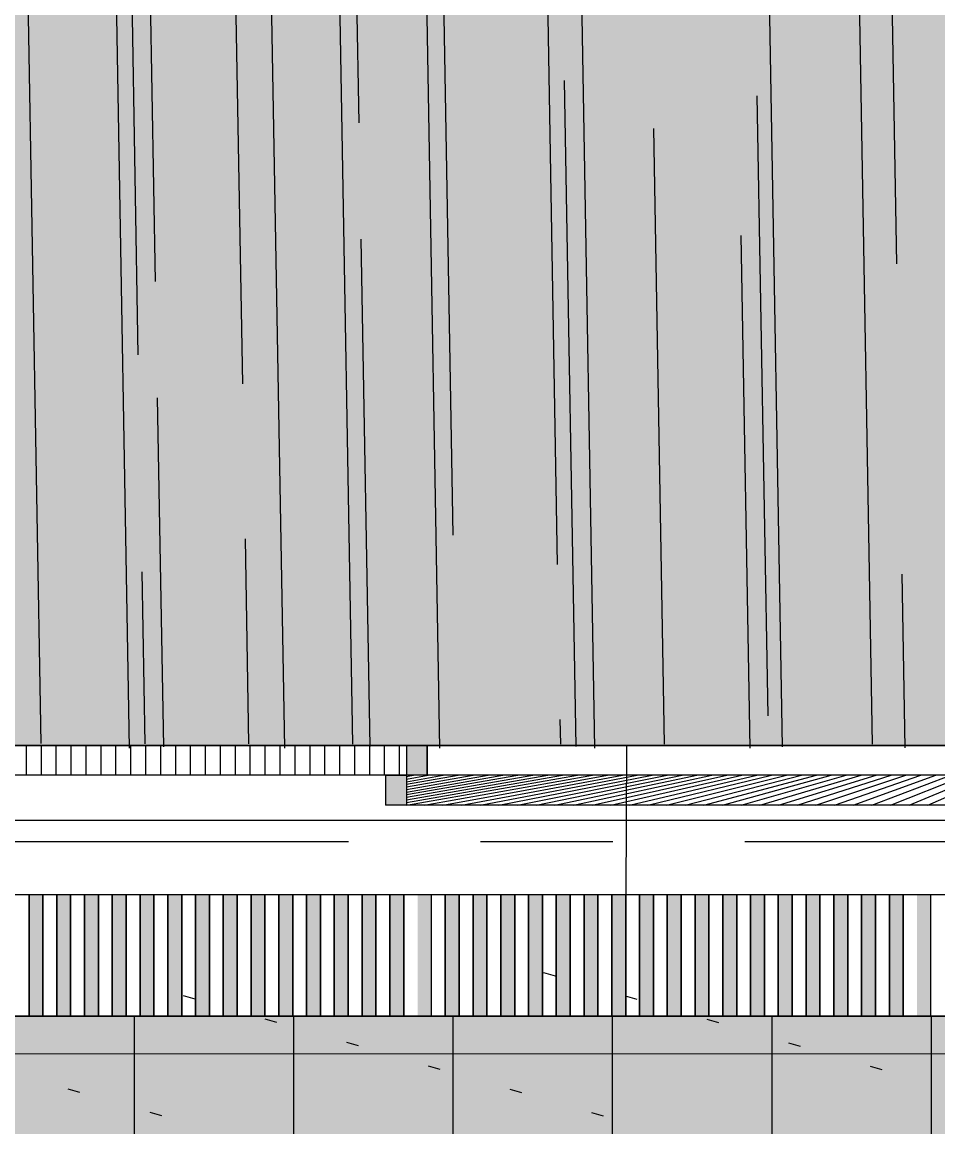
# Model space of a CAD drawing. Header units: millimetres. Extents: x 0 to 1313252738, y -131 to 560100888.
# Drawn here: x 1312640149 to 1312641469, y 560041001 to 560042593 of the extents above; entities that cross this region are included whole.
import ezdxf

# ---------------------------------------------------------------- set-up
doc = ezdxf.new("R2010")
doc.units = ezdxf.units.MM
doc.linetypes.add('CENTERX2', pattern=[101.60000000000001, 63.5, -12.7, 12.7, -12.7])
doc.layers.get('0').update_dxf_attribs({"lineweight": 0})
for name, color, linetype, lineweight in [('001通り芯', 6, 'CENTERX2', 0), ('003間仕切り', 7, 'Continuous', 13), ('004寸法', 7, 'Continuous', 0), ('005床材(石)', 7, 'Continuous', 0), ('006サウナヒータ-', 7, 'Continuous', 0), ('009床', 7, 'Continuous', 5), ('グレーチング', 7, 'Continuous', 0), ('建具', 7, 'Continuous', 0), ('棚(木)', 7, 'Continuous', 0), ('石ベンチ', 7, 'Continuous', 13), ('石風呂', 7, 'Continuous', 13)]:
    doc.layers.add(name, color=color, linetype=linetype, lineweight=lineweight)
doc.styles.add('onnjuku', font='arial.ttf')
doc.dimstyles.new('onnjuku', dxfattribs={"dimtxt": 100, "dimasz": 30, "dimexe": 1.25, "dimexo": 0.625, "dimtad": 1, "dimdec": 0, "dimtxsty": 'onnjuku', "dimblk": 'DOT', "dimcen": 2.5, "dimadec": 0, "dimazin": 0, "dimtfac": 1, "dimtdec": 0, "dimtmove": 0, "dimatfit": 3, "dimfxl": 500, "dimfxlon": 1, "dimarcsym": 0})

# ---------------------------------------------------------------- blocks, each defined once
blk = doc.blocks.new('_Dot')
at = {"color": 0, "linetype": 'ByBlock', "lineweight": -2}
blk.add_line((-0.5, 0), (-1, 0), dxfattribs=at)
at = {"color": 0, "linetype": 'ByBlock', "const_width": 0.5}
blk.add_lwpolyline([(-0.25, 0, 1), (0.25, 0, 1)], format="xyb", close=True, dxfattribs=at)
blk = doc.blocks.new('*D91')
at = {"layer": '004寸法', "color": 0, "lineweight": -2, "transparency": 16777216}
for p, q in [((1312639434.125972, 560041160.108134), (1312639434.125972, 560040776.1059114)), ((1312645799.125973, 560041160.1081392), (1312645799.125973, 560040776.1059114)), ((1312645769.125973, 560040777.3559115), (1312639464.125972, 560040777.3559115))]:
    blk.add_line(p, q, dxfattribs=at)
at = {"layer": 'Defpoints', "color": 0, "transparency": 16777216}
for p in [(1312639434.125972, 560041160.733134), (1312645799.125973, 560041160.7331392), (1312639434.125972, 560040777.3559115)]:
    blk.add_point(p, dxfattribs=at)
at = {"layer": '004寸法', "color": 0, "lineweight": -2, "transparency": 16777216, "xscale": 30, "yscale": 30, "zscale": 30, "rotation": 180}
blk.add_blockref('_Dot', (1312639434.125972, 560040777.3559115), dxfattribs=at)
at = {"layer": '004寸法', "color": 0, "lineweight": -2, "transparency": 16777216, "xscale": 30, "yscale": 30, "zscale": 30}
blk.add_blockref('_Dot', (1312645799.125973, 560040777.3559115), dxfattribs=at)
at = {"layer": '004寸法', "color": 0, "transparency": 16777216, "insert": (1312642616.625973, 560040829.0723166), "char_height": 100, "attachment_point": 5, "style": 'onnjuku'}
blk.add_mtext('6365', dxfattribs=at)

msp = doc.modelspace()

# ---------------------------------------------------------------- hatches: boundary and pattern name
at = {"layer": '005床材(石)', "true_color": 0x4a4a4a, "transparency": 33554597}
h = msp.add_hatch(color=251, dxfattribs=at)
h.dxf.hatch_style = 1
h.paths.add_polyline_path([(1312638904.125972, 560041160.733134), (1312638904.125972, 560038330.733134), (1312644179.125972, 560038330.733134), (1312644179.125972, 560041160.7331392), (1312639434.125972, 560041160.7331392)])
h.paths.add_polyline_path([(1312639109.125972, 560040955.733134), (1312643974.125972, 560040955.733134), (1312643974.125972, 560038535.733134), (1312639109.125972, 560038535.733134), (1312639109.125972, 560039560.733134), (1312639209.125972, 560039560.733134), (1312639209.125972, 560039930.7331342), (1312639109.125972, 560039930.7331342)], flags=16)
at = {"layer": '005床材(石)', "true_color": 0x636466}
h = msp.add_hatch(dxfattribs=at)
h.set_pattern_fill('ACAD_ISO07W100', color=251, scale=35, angle=163.9999999999999)
h.set_pattern_definition([(163.9999999999999, (68091.55091500282, -10975.83522522449), (-48.23653726797494, -168.2207967892057), [17.49999999999998, -104.9999999999999])])
h.paths.add_polyline_path([(1312638904.125972, 560041160.733134), (1312638904.125972, 560038330.733134), (1312644179.125972, 560038330.733134), (1312644179.125972, 560041160.7331392), (1312639434.125972, 560041160.7331392)])
at = {"layer": '005床材(石)'}
h = msp.add_hatch(color=8, dxfattribs=at)
h.dxf.hatch_style = 1
h.paths.add_polyline_path([(1312638904.125972, 560041160.733134), (1312639619.125899, 560041160.733134), (1312639619.125899, 560041160.7331086), (1312639619.125899, 560041160.7331086), (1312639979.125903, 560041160.7331108), (1312639979.125903, 560041160.7331095), (1312639979.125904, 560041160.7331095), (1312640279.125907, 560041160.7331114), (1312640279.125907, 560041160.7331111), (1312640279.125907, 560041160.7331111), (1312640559.12591, 560041160.7331127), (1312640559.12591, 560041160.7331126), (1312640559.12591, 560041160.7331126), (1312640859.125914, 560041160.7331144), (1312640859.125914, 560041160.7331141), (1312640859.125914, 560041160.7331141), (1312641139.125917, 560041160.7331158), (1312641139.125917, 560041160.7331156), (1312641139.125917, 560041160.7331156), (1312641419.125921, 560041160.7331172), (1312641419.125921, 560041160.7331169), (1312641419.125921, 560041160.7331169), (1312641719.125924, 560041160.7331189), (1312641719.125924, 560041160.7331184), (1312641719.125924, 560041160.7331184), (1312641999.125927, 560041160.7331203), (1312641999.125927, 560041160.73312), (1312641999.125928, 560041160.73312), (1312642139.125929, 560041160.7331209), (1312642139.125929, 560041160.7331206), (1312642139.125929, 560041160.7331206), (1312642299.125931, 560041160.7331216), (1312642299.125931, 560041160.7331214), (1312642299.125931, 560041160.7331214), (1312642439.125933, 560041160.7331223), (1312642439.125933, 560041160.7331221), (1312642439.125933, 560041160.7331221), (1312642579.125934, 560041160.7331232), (1312642579.125934, 560041160.7331231), (1312642579.125935, 560041160.7331231), (1312642719.125936, 560041160.7331238), (1312642719.125936, 560041160.7331238), (1312642719.125936, 560041160.7331238), (1312642859.125938, 560041160.7331245), (1312642859.125938, 560041160.7331244), (1312642859.125938, 560041160.7331244), (1312643019.125939, 560041160.7331254), (1312643019.125939, 560041160.7331252), (1312643019.12594, 560041160.7331252), (1312643159.125941, 560041160.7331262), (1312643159.125941, 560041160.7331259), (1312643159.125941, 560041160.7331259), (1312643299.125943, 560041160.7331269), (1312643299.125943, 560041160.7331266), (1312643299.125943, 560041160.7331266), (1312643439.125944, 560041160.7331278), (1312643439.125944, 560041160.7331274), (1312643439.125945, 560041160.7331274), (1312643579.125946, 560041160.7331287), (1312643579.125946, 560041160.7331281), (1312643579.125946, 560041160.7331281), (1312643739.125948, 560041160.7331297), (1312643739.125948, 560041160.7331289), (1312643739.125948, 560041160.7331289), (1312643879.12595, 560041160.7331305), (1312643879.12595, 560041160.7331296), (1312643879.12595, 560041160.7331296), (1312644019.125951, 560041160.7331316), (1312644019.125951, 560041160.7331302), (1312644019.125952, 560041160.7331302), (1312644039.125952, 560041160.7331308), (1312644039.125952, 560041160.7331303), (1312644039.125952, 560041160.7331303), (1312644159.125953, 560041160.7331336), (1312644159.125953, 560041160.7331309), (1312644159.125953, 560041160.7331309), (1312644179.125953, 560041160.733134), (1312644179.125953, 560041160.7331309), (1312644179.125972, 560038330.733134), (1312638904.125972, 560038330.733134)], flags=17)
h.paths.add_polyline_path([(1312638904.125972, 560041160.733134), (1312639434.125972, 560041160.733134), (1312639619.125899, 560041160.733134), (1312639619.125899, 560041160.7331086), (1312639619.125899, 560041160.7331086), (1312639979.125903, 560041160.7331108), (1312639979.125903, 560041160.7331095), (1312639979.125904, 560041160.7331095), (1312640279.125907, 560041160.7331114), (1312640279.125907, 560041160.7331111), (1312640279.125907, 560041160.7331111), (1312640559.12591, 560041160.7331127), (1312640559.12591, 560041160.7331126), (1312640559.12591, 560041160.7331126), (1312640859.125914, 560041160.7331144), (1312640859.125914, 560041160.7331141), (1312640859.125914, 560041160.7331141), (1312641139.125917, 560041160.7331158), (1312641139.125917, 560041160.7331156), (1312641139.125917, 560041160.7331156), (1312641419.125921, 560041160.7331172), (1312641419.125921, 560041160.7331169), (1312641419.125921, 560041160.7331169), (1312641719.125924, 560041160.7331189), (1312641719.125924, 560041160.7331184), (1312641719.125924, 560041160.7331184), (1312641999.125927, 560041160.7331203), (1312641999.125927, 560041160.73312), (1312641999.125928, 560041160.73312), (1312642139.125929, 560041160.7331209), (1312642139.125929, 560041160.7331206), (1312642139.125929, 560041160.7331206), (1312642299.125931, 560041160.7331216), (1312642299.125931, 560041160.7331214), (1312642299.125931, 560041160.7331214), (1312642439.125933, 560041160.7331223), (1312642439.125933, 560041160.7331221), (1312642439.125933, 560041160.7331221), (1312642579.125934, 560041160.7331232), (1312642579.125934, 560041160.7331231), (1312642579.125935, 560041160.7331231), (1312642719.125936, 560041160.7331238), (1312642719.125936, 560041160.7331238), (1312642719.125936, 560041160.7331238), (1312642859.125938, 560041160.7331245), (1312642859.125938, 560041160.7331244), (1312642859.125938, 560041160.7331244), (1312643019.125939, 560041160.7331254), (1312643019.125939, 560041160.7331252), (1312643019.12594, 560041160.7331252), (1312643159.125941, 560041160.7331262), (1312643159.125941, 560041160.7331259), (1312643159.125941, 560041160.7331259), (1312643299.125943, 560041160.7331269), (1312643299.125943, 560041160.7331266), (1312643299.125943, 560041160.7331266), (1312643439.125944, 560041160.7331278), (1312643439.125944, 560041160.7331274), (1312643439.125945, 560041160.7331274), (1312643579.125946, 560041160.7331287), (1312643579.125946, 560041160.7331281), (1312643579.125946, 560041160.7331281), (1312643739.125948, 560041160.7331297), (1312643739.125948, 560041160.7331289), (1312643739.125948, 560041160.7331289), (1312643879.12595, 560041160.7331305), (1312643879.12595, 560041160.7331296), (1312643879.12595, 560041160.7331296), (1312644019.125951, 560041160.7331316), (1312644019.125951, 560041160.7331302), (1312644019.125952, 560041160.7331302), (1312644039.125952, 560041160.7331308), (1312644039.125952, 560041160.7331303), (1312644039.125952, 560041160.7331303), (1312644159.125953, 560041160.7331336), (1312644159.125953, 560041160.7331309), (1312644159.125953, 560041160.7331309), (1312644179.125953, 560041160.733134), (1312644179.125953, 560041160.7331312), (1312644179.125972, 560038330.733134), (1312638904.125972, 560038330.733134)], flags=17)
h.paths.add_polyline_path([(1312639109.125972, 560040955.733134), (1312643974.125972, 560040955.733134), (1312643974.125972, 560038535.733134), (1312639109.125972, 560038535.733134), (1312639109.125972, 560039560.733134), (1312639209.125972, 560039560.733134), (1312639209.125972, 560039930.7331342), (1312639109.125972, 560039930.7331342)], flags=0)
at = {"layer": '006サウナヒータ-', "transparency": 33554556}
h = msp.add_hatch(dxfattribs=at)
h.set_pattern_fill('ANSI37', color=0, scale=72, angle=135)
h.set_pattern_definition([(180, (0, 0), (-1.42e-14, -228.6), []), (270, (0, 0), (228.6, -4.26e-14), [])])
h.paths.add_polyline_path([(1312645799.125973, 560041160.7331392), (1312645779.125972, 560041160.7331392), (1312645779.125972, 560041335.7331392), (1312645759.125972, 560041335.7331392), (1312645759.125972, 560041160.7331392), (1312645739.125972, 560041160.7331392), (1312645739.125972, 560041335.7331392), (1312645719.125972, 560041335.7331392), (1312645719.125972, 560041160.7331392), (1312645719.125972, 560041160.7331389), (1312645719.125972, 560041335.7331392), (1312645699.125971, 560041335.7331392), (1312645699.125972, 560041160.7331389), (1312645699.125971, 560041160.7331388), (1312645699.125971, 560041335.7331392), (1312645639.125971, 560041335.7331392), (1312645639.125971, 560041160.7331387), (1312645639.125971, 560041160.7331384), (1312645639.125971, 560041335.7331392), (1312645619.12597, 560041335.7331392), (1312645619.12597, 560041160.7331384), (1312645619.125971, 560041160.7331384), (1312645619.12597, 560041335.7331392), (1312645599.12597, 560041335.7331392), (1312645599.12597, 560041160.7331383), (1312645599.12597, 560041160.7331383), (1312645599.12597, 560041335.7331392), (1312645579.12597, 560041335.7331392), (1312645579.12597, 560041160.7331383), (1312645579.12597, 560041160.7331383), (1312645579.12597, 560041335.7331392), (1312645559.12597, 560041335.7331392), (1312645559.12597, 560041160.7331383), (1312645559.12597, 560041160.7331381), (1312645559.12597, 560041335.7331392), (1312645539.125969, 560041335.7331389), (1312645539.12597, 560041160.7331381), (1312645539.125969, 560041160.733138), (1312645539.125969, 560041335.7331389), (1312645519.125969, 560041335.7331389), (1312645519.125969, 560041160.733138), (1312645519.125969, 560041160.733138), (1312645519.125969, 560041335.7331389), (1312645499.125969, 560041335.7331389), (1312645499.125969, 560041160.733138), (1312645499.125969, 560041160.7331378), (1312645499.125969, 560041335.7331389), (1312645479.125969, 560041335.7331389), (1312645479.125969, 560041160.7331378), (1312645479.125969, 560041160.7331378), (1312645479.125969, 560041335.7331389), (1312645459.125969, 560041335.7331389), (1312645459.125969, 560041160.7331377), (1312645459.125969, 560041160.7331377), (1312645459.125969, 560041335.7331389), (1312645439.125968, 560041335.7331389), (1312645439.125968, 560041160.7331377), (1312645439.125968, 560041160.7331376), (1312645439.125968, 560041335.7331389), (1312645419.125968, 560041335.7331389), (1312645419.125968, 560041160.7331376), (1312645419.125968, 560041160.7331374), (1312645419.125968, 560041335.7331389), (1312645399.125968, 560041335.7331389), (1312645399.125968, 560041160.7331374), (1312645399.125968, 560041160.7331372), (1312645399.125968, 560041335.7331389), (1312645379.125968, 560041335.7331389), (1312645379.125968, 560041160.7331372), (1312645379.125968, 560041160.7331372), (1312645379.125968, 560041335.7331389), (1312645359.125967, 560041335.7331389), (1312645359.125968, 560041160.7331372), (1312645359.125967, 560041160.7331371), (1312645359.125967, 560041335.7331389), (1312645339.125967, 560041335.7331389), (1312645339.125967, 560041160.7331371), (1312645339.125967, 560041160.7331371), (1312645339.125967, 560041335.7331389), (1312645319.125967, 560041335.7331389), (1312645319.125967, 560041160.733137), (1312645319.125967, 560041160.733137), (1312645319.125967, 560041335.7331389), (1312645299.125967, 560041335.7331389), (1312645299.125967, 560041160.733137), (1312645299.125967, 560041160.7331369), (1312645299.125967, 560041335.7331389), (1312645279.125966, 560041335.7331389), (1312645279.125967, 560041160.7331369), (1312645279.125966, 560041160.7331368), (1312645279.125966, 560041335.7331389), (1312645259.125966, 560041335.7331388), (1312645259.125966, 560041160.7331368), (1312645259.125966, 560041160.7331367), (1312645259.125966, 560041335.7331388), (1312645239.125966, 560041335.7331388), (1312645239.125966, 560041160.7331367), (1312645239.125966, 560041160.7331365), (1312645239.125966, 560041335.7331388), (1312645219.125966, 560041335.7331388), (1312645219.125966, 560041160.7331365), (1312645219.125966, 560041160.7331363), (1312645219.125966, 560041335.7331388), (1312645199.125966, 560041335.7331388), (1312645199.125966, 560041160.7331363), (1312645199.125966, 560041160.7331363), (1312645199.125966, 560041335.7331388), (1312645179.125965, 560041335.7331388), (1312645179.125965, 560041160.7331363), (1312645179.125965, 560041160.7331363), (1312645179.125965, 560041335.7331388), (1312645159.125965, 560041335.7331388), (1312645159.125965, 560041160.7331363), (1312645159.125965, 560041160.7331362), (1312645159.125965, 560041335.7331388), (1312645139.125965, 560041335.7331388), (1312645139.125965, 560041160.7331362), (1312645139.125965, 560041160.733136), (1312645139.125965, 560041335.7331388), (1312645119.125965, 560041335.7331388), (1312645119.125965, 560041160.733136), (1312645119.125965, 560041160.7331358), (1312645119.125965, 560041335.7331388), (1312645099.125964, 560041335.7331387), (1312645099.125965, 560041160.7331358), (1312645099.125964, 560041160.7331357), (1312645099.125964, 560041335.7331387), (1312645079.125964, 560041335.7331387), (1312645079.125964, 560041160.7331357), (1312645079.125964, 560041160.7331357), (1312645079.125964, 560041335.7331387), (1312645019.125963, 560041335.7331387), (1312645019.125963, 560041160.7331353), (1312645019.125963, 560041160.7331353), (1312645019.125963, 560041335.7331387), (1312644999.125963, 560041335.7331387), (1312644999.125963, 560041160.7331353), (1312644999.125963, 560041160.7331353), (1312644999.125963, 560041335.7331387), (1312644979.125963, 560041335.7331387), (1312644979.125963, 560041160.7331353), (1312644979.125963, 560041160.7331351), (1312644979.125963, 560041335.7331387), (1312644959.125963, 560041335.7331384), (1312644959.125963, 560041160.7331351), (1312644959.125963, 560041160.733135), (1312644959.125963, 560041335.7331384), (1312644939.125962, 560041335.7331384), (1312644939.125963, 560041160.733135), (1312644939.125962, 560041160.7331349), (1312644939.125962, 560041335.7331384), (1312644919.125962, 560041335.7331384), (1312644919.125962, 560041160.7331349), (1312644919.125962, 560041160.7331349), (1312644919.125962, 560041335.7331384), (1312644899.125962, 560041335.7331384), (1312644899.125962, 560041160.7331349), (1312644899.125962, 560041160.7331349), (1312644899.125962, 560041335.7331384), (1312644879.125962, 560041335.7331384), (1312644879.125962, 560041160.7331346), (1312644879.125962, 560041160.7331346), (1312644879.125962, 560041335.7331384), (1312644859.125961, 560041335.7331384), (1312644859.125962, 560041160.7331346), (1312644859.125961, 560041160.7331346), (1312644859.125961, 560041335.7331384), (1312644839.125961, 560041335.7331384), (1312644839.125961, 560041160.7331346), (1312644839.125961, 560041160.7331345), (1312644839.125961, 560041335.7331384), (1312644819.125961, 560041335.7331383), (1312644819.125961, 560041160.7331345), (1312644819.125961, 560041160.7331343), (1312644819.125961, 560041335.7331383), (1312644799.125961, 560041335.7331383), (1312644799.125961, 560041160.7331343), (1312644799.125961, 560041160.7331342), (1312644799.125961, 560041335.7331383), (1312644779.125961, 560041335.7331383), (1312644779.125961, 560041160.7331342), (1312644779.125961, 560041160.733134), (1312644779.125961, 560041335.7331383), (1312644759.12596, 560041335.7331383), (1312644759.12596, 560041160.733134), (1312644759.12596, 560041335.7331383), (1312644739.12596, 560041335.7331383), (1312644739.12596, 560041160.733134), (1312644739.12596, 560041160.733134), (1312644739.12596, 560041335.7331383), (1312644719.12596, 560041335.7331383), (1312644719.12596, 560041160.733134), (1312644719.12596, 560041160.7331339), (1312644719.12596, 560041335.7331383), (1312644699.125959, 560041335.7331383), (1312644699.12596, 560041160.7331339), (1312644699.125959, 560041160.7331338), (1312644699.125959, 560041335.7331383), (1312644679.125959, 560041335.7331383), (1312644679.125959, 560041160.7331338), (1312644679.125959, 560041160.7331336), (1312644679.125959, 560041335.7331383), (1312644659.125959, 560041335.7331383), (1312644659.125959, 560041160.7331336), (1312644659.125959, 560041160.7331336), (1312644659.125959, 560041335.7331383), (1312644639.125959, 560041335.7331383), (1312644639.125959, 560041160.7331336), (1312644639.125959, 560041160.7331334), (1312644639.125959, 560041335.7331383), (1312644619.125959, 560041335.7331383), (1312644619.125959, 560041160.7331334), (1312644619.125959, 560041160.7331334), (1312644619.125959, 560041335.7331383), (1312644599.125958, 560041335.7331383), (1312644599.125958, 560041160.7331333), (1312644599.125958, 560041160.7331333), (1312644599.125958, 560041335.7331383), (1312644579.125958, 560041335.7331383), (1312644579.125958, 560041160.7331333), (1312644579.125958, 560041160.7331332), (1312644579.125958, 560041335.7331383), (1312644559.125958, 560041335.7331383), (1312644559.125958, 560041160.7331332), (1312644559.125958, 560041160.7331331), (1312644559.125958, 560041335.7331383), (1312644539.125958, 560041335.7331383), (1312644539.125958, 560041160.7331331), (1312644539.125958, 560041160.733133), (1312644539.125958, 560041335.7331383), (1312644519.125957, 560041335.7331381), (1312644519.125958, 560041160.733133), (1312644519.125957, 560041160.7331328), (1312644519.125957, 560041335.7331381), (1312644499.125957, 560041335.7331381), (1312644499.125957, 560041160.7331328), (1312644499.125957, 560041160.7331327), (1312644499.125957, 560041335.7331381), (1312644479.125957, 560041335.7331381), (1312644479.125957, 560041160.7331327), (1312644479.125957, 560041160.7331327), (1312644479.125957, 560041335.7331381), (1312644459.125957, 560041335.7331381), (1312644459.125957, 560041160.7331325), (1312644459.125957, 560041160.7331325), (1312644459.125957, 560041335.7331381), (1312644439.125956, 560041335.7331381), (1312644439.125957, 560041160.7331325), (1312644439.125956, 560041160.7331325), (1312644439.125956, 560041335.7331381), (1312644419.125956, 560041335.7331381), (1312644419.125956, 560041160.7331325), (1312644419.125956, 560041160.7331324), (1312644419.125956, 560041335.7331381), (1312644399.125956, 560041335.7331381), (1312644399.125956, 560041160.7331324), (1312644399.125956, 560041160.7331322), (1312644399.125956, 560041335.7331381), (1312644379.125956, 560041335.7331381), (1312644379.125956, 560041160.7331322), (1312644379.125956, 560041160.7331321), (1312644379.125956, 560041335.7331381), (1312644359.125956, 560041335.7331381), (1312644359.125956, 560041160.7331321), (1312644359.125956, 560041160.733132), (1312644359.125956, 560041335.7331381), (1312644299.125955, 560041335.7331381), (1312644299.125955, 560041160.7331316), (1312644299.125955, 560041160.7331316), (1312644299.125955, 560041335.7331381), (1312644279.125954, 560041335.7331381), (1312644279.125955, 560041160.7331316), (1312644279.125954, 560041160.7331316), (1312644279.125954, 560041335.7331381), (1312644259.125954, 560041335.7331381), (1312644259.125955, 560041160.7331316), (1312644259.125954, 560041160.7331315), (1312644259.125954, 560041335.7331381), (1312644239.125954, 560041335.7331381), (1312644239.125954, 560041160.7331315), (1312644239.125954, 560041160.7331313), (1312644239.125954, 560041335.7331381), (1312644219.125954, 560041335.733138), (1312644219.125954, 560041160.7331313), (1312644219.125954, 560041160.7331312), (1312644219.125954, 560041335.733138), (1312644199.125953, 560041335.733138), (1312644199.125954, 560041160.7331312), (1312644199.125953, 560041160.7331312), (1312644199.125953, 560041335.733138), (1312644179.125953, 560041335.733138), (1312644179.125953, 560041160.733134), (1312644179.125972, 560041160.733134), (1312644179.125972, 560038330.733134), (1312638904.125972, 560038330.733134), (1312638904.125972, 560037612.233134), (1312639204.125972, 560037612.233134), (1312641104.125972, 560037612.233134), (1312641104.125972, 560036012.233134), (1312641104.125972, 560035962.233134), (1312643549.125972, 560035962.233134), (1312643549.125972, 560035992.2331342), (1312643814.125972, 560035992.2331342), (1312643814.125972, 560035967.233134), (1312643579.125972, 560035967.233134), (1312643579.125972, 560035962.233134), (1312644629.125972, 560035962.233134), (1312644629.125972, 560035967.233134), (1312644389.125972, 560035967.233134), (1312644389.125972, 560035992.2331342), (1312644899.125972, 560035992.2331342), (1312644899.125972, 560035967.233134), (1312644659.125972, 560035967.233134), (1312644659.125972, 560035962.233134), (1312645754.125972, 560035962.233134), (1312645754.125972, 560035967.233134), (1312645474.125972, 560035967.233134), (1312645474.125972, 560035992.2331342), (1312645799.125972, 560035992.2331342)])
h.paths.add_polyline_path([(1312645754.125972, 560035762.233134), (1312644659.125972, 560035762.233134), (1312644659.125972, 560034902.233134), (1312645754.125972, 560034902.233134)])
h.paths.add_polyline_path([(1312644629.125972, 560035762.233134), (1312643579.125972, 560035762.233134), (1312643579.125972, 560034902.233134), (1312644629.125972, 560034902.233134)])
h.paths.add_polyline_path([(1312644629.125972, 560035962.233134), (1312643579.125972, 560035962.233134), (1312643579.125972, 560035762.233134), (1312644629.125972, 560035762.233134)])
h.paths.add_polyline_path([(1312645754.125972, 560035962.233134), (1312644659.125972, 560035962.233134), (1312644659.125972, 560035762.233134), (1312645754.125972, 560035762.233134)])
h.paths.add_polyline_path([(1312643549.125972, 560035962.233134), (1312641104.125972, 560035962.233134), (1312641104.125972, 560035862.233134), (1312641104.125972, 560035762.233134), (1312643549.125972, 560035762.233134)])
h.paths.add_polyline_path([(1312643549.125972, 560035762.233134), (1312641104.125972, 560035762.233134), (1312641104.125972, 560035662.233134), (1312641124.125972, 560035662.233134), (1312641124.125972, 560035642.2331342), (1312641124.125604, 560035640.3756877, -0.0856297124197961), (1312641316.840457, 560035591.5585326), (1312641316.846518, 560035622.1280439, -0.4142488006516184), (1312641901.397479, 560035037.2748897), (1312642094.125972, 560035037.233134), (1312642094.125972, 560034902.233134), (1312643549.125972, 560034902.233134)])
h.paths.add_polyline_path([(1312642049.278913, 560035082.1353996, -1), (1312641989.463959, 560035082.1353996, -1)], flags=16)
h.paths.add_polyline_path([(1312643549.125972, 560034902.233134), (1312642094.125972, 560034902.233134), (1312642094.125972, 560033177.233134), (1312643548.500973, 560033177.233134), (1312643548.500973, 560033177.2331344)])
h.paths.add_polyline_path([(1312641316.846518, 560035622.1280439), (1312641316.840457, 560035591.5585326, -0.2962549271294075), (1312641663.670979, 560035057.3295786), (1312641609.064036, 560035057.3295786), (1312641609.064036, 560035037.3382252), (1312641901.397496, 560035037.3382252, 0.4142170717663816)], flags=17)
h.paths.add_polyline_path([(1312641316.840457, 560035591.5585326), (1312641316.73454, 560035057.3295785), (1312641663.670979, 560035057.3295786, 0.2962549271294075)], flags=17)
h.paths.add_polyline_path([(1312641316.840457, 560035591.5585326, 0.0856297123885909), (1312641124.125604, 560035640.3756876), (1312641124.010008, 560035057.3295785), (1312641316.73454, 560035057.3295785)], flags=17)
h.paths.add_polyline_path([(1312641761.81934, 560035099.4439424), (1312642469.825046, 560035099.4439424), (1312642469.825046, 560035305.5148838), (1312641761.81934, 560035305.5148838)], flags=25)
at = {"layer": '009床', "true_color": 0x8e5f01, "transparency": 33554687}
h = msp.add_hatch(dxfattribs=at)
h.set_pattern_fill('AR-RROOF', color=46, scale=8.799999999999997, angle=91)
h.set_pattern_definition([(91, (0, 0), (-232.0680729724521, 487.7681431201229), [3352.8, -447.0399999999998, 1117.6, -223.5199999999999]), (91, (-116.9312577202042, 295.2858416289733), (-293.3353606855426, -228.6742361308824), [670.5599999999998, -73.76159999999999, 1341.12, -167.64]), (91, (-191.9135442415838, 108.4271608068459), (-170.0205928819892, 1159.513331006857), [1788.159999999999, -312.928, 894.0799999999997, -223.5199999999999])])
h.paths.add_polyline_path([(1312643314.125972, 560044912.233134), (1312638879.125972, 560044912.233134), (1312638879.125972, 560042010.733134), (1312639434.125972, 560042010.733134), (1312639434.125972, 560041550.7331392), (1312639464.125972, 560041550.7331392), (1312640733.125972, 560041550.7331392), (1312642606.625972, 560041550.7331368), (1312643314.125972, 560041550.7331368)])
h.paths.add_polyline_path([(1312638811.147331, 560044123.0770237), (1312639094.230551, 560044123.0770237), (1312639094.230551, 560044329.1479651), (1312638811.147331, 560044329.1479651)], flags=9)
h.paths.add_polyline_path([(1312640918.147118, 560043967.7858403), (1312641278.924745, 560043967.7858403), (1312641278.924745, 560044173.8567814), (1312640918.147118, 560044173.8567814)], flags=24)
h.paths.add_polyline_path([(1312642308.632099, 560043060.9851818), (1312642308.632099, 560043421.762808), (1312642102.561158, 560043421.762808), (1312642102.561158, 560043060.9851818)], flags=24)
at = {"layer": 'グレーチング', "true_color": 0x939598}
h = msp.add_hatch(color=252, dxfattribs=at)
h.dxf.hatch_style = 1
h.paths.add_polyline_path([(1312640159.125905, 560041335.7331129), (1312640179.125906, 560041335.7331129), (1312640179.125906, 560041160.7331134), (1312640159.125906, 560041160.7331134)])
h = msp.add_hatch(color=252, dxfattribs=at)
h.dxf.hatch_style = 1
h.paths.add_polyline_path([(1312640199.125906, 560041335.7331129), (1312640219.125906, 560041335.7331129), (1312640219.125906, 560041160.7331134), (1312640199.125906, 560041160.7331134)])
h = msp.add_hatch(color=252, dxfattribs=at)
h.dxf.hatch_style = 1
h.paths.add_polyline_path([(1312640239.125906, 560041335.7331129), (1312640259.125906, 560041335.7331129), (1312640259.125906, 560041160.7331134), (1312640239.125906, 560041160.7331134)])
h = msp.add_hatch(color=252, dxfattribs=at)
h.dxf.hatch_style = 1
h.paths.add_polyline_path([(1312640279.125907, 560041335.7331129), (1312640299.125907, 560041335.7331129), (1312640299.125907, 560041160.7331134), (1312640279.125907, 560041160.7331134)])
h = msp.add_hatch(color=252, dxfattribs=at)
h.dxf.hatch_style = 1
h.paths.add_polyline_path([(1312640319.125907, 560041335.7331129), (1312640339.125908, 560041335.7331129), (1312640339.125908, 560041160.7331134), (1312640319.125908, 560041160.7331134)])
h = msp.add_hatch(color=252, dxfattribs=at)
h.dxf.hatch_style = 1
h.paths.add_polyline_path([(1312640359.125908, 560041335.7331129), (1312640379.125908, 560041335.733113), (1312640379.125908, 560041160.7331134), (1312640359.125908, 560041160.7331134)])
h = msp.add_hatch(color=252, dxfattribs=at)
h.dxf.hatch_style = 1
h.paths.add_polyline_path([(1312640399.125908, 560041335.733113), (1312640419.125908, 560041335.733113), (1312640419.125909, 560041160.7331134), (1312640399.125909, 560041160.7331134)])
h = msp.add_hatch(color=252, dxfattribs=at)
h.dxf.hatch_style = 1
h.paths.add_polyline_path([(1312640439.125909, 560041335.733113), (1312640459.125909, 560041335.733113), (1312640459.125909, 560041160.7331134), (1312640439.125909, 560041160.7331134)])
h = msp.add_hatch(color=252, dxfattribs=at)
h.dxf.hatch_style = 1
h.paths.add_polyline_path([(1312640479.125909, 560041335.733113), (1312640499.125909, 560041335.733113), (1312640499.125909, 560041160.7331134), (1312640479.125909, 560041160.7331134)])
h = msp.add_hatch(color=252, dxfattribs=at)
h.dxf.hatch_style = 1
h.paths.add_polyline_path([(1312640519.12591, 560041335.7331133), (1312640539.12591, 560041335.7331133), (1312640539.12591, 560041160.7331134), (1312640519.12591, 560041160.7331134)])
h = msp.add_hatch(color=252, dxfattribs=at)
h.dxf.hatch_style = 1
h.paths.add_polyline_path([(1312640559.12591, 560041335.7331133), (1312640579.125911, 560041335.7331133), (1312640579.125911, 560041160.7331134), (1312640559.12591, 560041160.7331134)])
h = msp.add_hatch(color=252, dxfattribs=at)
h.dxf.hatch_style = 1
h.paths.add_polyline_path([(1312640599.125911, 560041335.7331133), (1312640619.125911, 560041335.7331133), (1312640619.125911, 560041160.7331134), (1312640599.125911, 560041160.7331134)])
h = msp.add_hatch(color=252, dxfattribs=at)
h.dxf.hatch_style = 1
h.paths.add_polyline_path([(1312640639.125911, 560041335.7331133), (1312640659.125911, 560041335.7331133), (1312640659.125911, 560041160.7331134), (1312640639.125911, 560041160.7331134)])
h = msp.add_hatch(color=252, dxfattribs=at)
h.dxf.hatch_style = 1
h.paths.add_polyline_path([(1312640679.125912, 560041335.7331134), (1312640699.125912, 560041335.7331134), (1312640699.125912, 560041160.7331134), (1312640679.125912, 560041160.7331134)])
h = msp.add_hatch(color=252, dxfattribs=at)
h.dxf.hatch_style = 1
h.paths.add_polyline_path([(1312640719.125912, 560041335.7331134), (1312640739.125912, 560041335.7331134), (1312640739.125912, 560041160.7331134), (1312640719.125912, 560041160.7331134)])
h = msp.add_hatch(color=252, dxfattribs=at)
h.dxf.hatch_style = 1
h.paths.add_polyline_path([(1312641439.125921, 560041335.7331171), (1312641459.125921, 560041335.7331171), (1312641459.125921, 560041160.7331171), (1312641439.125921, 560041160.7331171)])
h.paths.add_polyline_path([(1312641399.12592, 560041335.7331171), (1312641419.125921, 560041335.7331171), (1312641419.125921, 560041160.7331171), (1312641399.12592, 560041160.7331171)])
h.paths.add_polyline_path([(1312641359.12592, 560041335.7331169), (1312641379.12592, 560041335.7331169), (1312641379.12592, 560041160.7331171), (1312641359.12592, 560041160.7331171)])
h.paths.add_polyline_path([(1312641319.125919, 560041335.7331169), (1312641339.125919, 560041335.7331169), (1312641339.125919, 560041160.7331171), (1312641319.125919, 560041160.7331171)])
h.paths.add_polyline_path([(1312641279.125919, 560041335.7331169), (1312641299.125919, 560041335.7331169), (1312641299.125919, 560041160.7331171), (1312641279.125919, 560041160.7331171)])
h.paths.add_polyline_path([(1312641239.125918, 560041335.7331169), (1312641259.125918, 560041335.7331169), (1312641259.125918, 560041160.7331171), (1312641239.125919, 560041160.7331171)])
h.paths.add_polyline_path([(1312641199.125918, 560041335.7331167), (1312641219.125918, 560041335.7331167), (1312641219.125918, 560041160.7331171), (1312641199.125918, 560041160.7331171)])
h.paths.add_polyline_path([(1312641159.125917, 560041335.7331167), (1312641179.125918, 560041335.7331167), (1312641179.125918, 560041160.7331171), (1312641159.125918, 560041160.7331171)])
h.paths.add_polyline_path([(1312641119.125917, 560041335.7331167), (1312641139.125917, 560041335.7331167), (1312641139.125917, 560041160.7331171), (1312641119.125917, 560041160.7331171)])
h.paths.add_polyline_path([(1312641079.125916, 560041335.7331167), (1312641099.125916, 560041335.7331167), (1312641099.125916, 560041160.7331171), (1312641079.125917, 560041160.7331171)])
h.paths.add_polyline_path([(1312641039.125916, 560041335.7331167), (1312641059.125916, 560041335.7331167), (1312641059.125916, 560041160.7331171), (1312641039.125916, 560041160.7331171)])
h.paths.add_polyline_path([(1312640999.125915, 560041335.7331167), (1312641019.125916, 560041335.7331167), (1312641019.125916, 560041160.7331171), (1312640999.125916, 560041160.7331171)])
h.paths.add_polyline_path([(1312640959.125915, 560041335.7331167), (1312640979.125915, 560041335.7331167), (1312640979.125915, 560041160.7331171), (1312640959.125915, 560041160.7331171)])
h.paths.add_polyline_path([(1312640919.125914, 560041335.7331166), (1312640939.125915, 560041335.7331166), (1312640939.125915, 560041160.7331171), (1312640919.125915, 560041160.7331171)])
h.paths.add_polyline_path([(1312640879.125914, 560041335.7331166), (1312640899.125914, 560041335.7331166), (1312640899.125914, 560041160.7331171), (1312640879.125914, 560041160.7331171)])
h.paths.add_polyline_path([(1312640839.125913, 560041335.7331166), (1312640859.125914, 560041335.7331166), (1312640859.125914, 560041160.7331171), (1312640839.125914, 560041160.7331171)])
h.paths.add_polyline_path([(1312640799.125913, 560041335.7331166), (1312640819.125913, 560041335.7331166), (1312640819.125913, 560041160.7331171), (1312640799.125913, 560041160.7331171)])
h.paths.add_polyline_path([(1312640759.125913, 560041335.7331165), (1312640779.125913, 560041335.7331165), (1312640779.125913, 560041160.7331171), (1312640759.125913, 560041160.7331171)])
at = {"layer": '建具', "true_color": 0x7aafdf}
h = msp.add_hatch(dxfattribs=at)
h.set_pattern_fill('ANSI31', color=143, scale=3.5, angle=163.9999999999999)
h.set_pattern_definition([(209, (103502.2989621162, -6416.955320239067), (5.387446904987415, -9.719211495586537), [])])
h.paths.add_polyline_path([(1312639464.125972, 560041550.7331392), (1312640703.125972, 560041550.7331392), (1312640703.125972, 560041507.7331392), (1312639464.125972, 560041507.7331392)])
at = {"layer": '建具', "true_color": 0x636466}
h = msp.add_hatch(color=251, dxfattribs=at)
h.dxf.hatch_style = 1
h.paths.add_polyline_path([(1312640703.125972, 560041550.7331392), (1312640733.125972, 560041550.7331392), (1312640733.125972, 560041507.7331392), (1312640703.125972, 560041507.7331392)])
h = msp.add_hatch(color=251, dxfattribs=at)
h.dxf.hatch_style = 1
h.paths.add_polyline_path([(1312640673.125972, 560041507.7331392), (1312640703.125972, 560041507.7331392), (1312640703.125972, 560041464.7331392), (1312640673.125972, 560041464.7331392)])
at = {"layer": '建具', "true_color": 0x7aafdf}
h = msp.add_hatch(dxfattribs=at)
h.set_pattern_fill('ANSI31', color=143, scale=3.5, angle=163.9999999999999)
h.set_pattern_definition([(209, (102263.2989621162, -6459.955320239067), (5.387446904987415, -9.719211495586537), [])])
h.paths.add_polyline_path([(1312640703.125972, 560041507.7331392), (1312641942.125972, 560041507.7331392), (1312641942.125972, 560041464.7331392), (1312640703.125972, 560041464.7331392)])
at = {"layer": '棚(木)', "true_color": 0xe6c6a8, "transparency": 33554556}
h = msp.add_hatch(color=9, dxfattribs=at)
h.dxf.hatch_style = 1
h.paths.add_polyline_path([(1312643314.125972, 560044912.233134), (1312638879.125972, 560044912.233134), (1312638879.125972, 560042010.733134), (1312639434.125972, 560042010.733134), (1312639434.125972, 560041550.7331392), (1312639464.125972, 560041550.7331392), (1312640733.125972, 560041550.7331392), (1312642606.625972, 560041550.7331368), (1312643314.125972, 560041550.7331368)])
at = {"layer": '石ベンチ', "true_color": 0x636466}
h = msp.add_hatch(dxfattribs=at)
h.set_pattern_fill('ANSI37', color=251, scale=72, angle=135)
h.set_pattern_definition([(180, (68091.55091500282, -10975.83522522449), (-1.42e-14, -228.6), []), (270, (68091.55091500282, -10975.83522522449), (228.6, -4.26e-14), [])])
h.paths.add_polyline_path([(1312638904.125972, 560041160.733134), (1312638904.125972, 560038330.733134), (1312644179.125972, 560038330.733134), (1312644179.125972, 560041160.733134)])

# ---------------------------------------------------------------- linework, layer by layer
msp.add_line((1312640733.125972, 560041507.7331392), (1312640733.125972, 560041550.7331351))
at = {"layer": '001通り芯', "ltscale": 15}
msp.add_line((1312622903.022148, 560041412.233134), (1312652103.029505, 560041412.233134), dxfattribs=at)
at = {"layer": '003間仕切り'}
for p, q in [((1312639434.125972, 560041550.733134), (1312645779.125972, 560041550.7331392)), ((1312639434.125972, 560041443.2331342), (1312645779.125972, 560041443.2331392))]:
    msp.add_line(p, q, dxfattribs=at)
at = {"layer": '005床材(石)'}
msp.add_lwpolyline([(1312644179.125972, 560041160.733134), (1312638904.125972, 560041160.733134), (1312638904.125972, 560038330.733134), (1312644179.125972, 560038330.733134)], close=True, dxfattribs=at)
msp.add_lwpolyline([(1312644179.125972, 560041160.733134), (1312638904.125972, 560041160.733134), (1312638904.125972, 560038330.733134), (1312644179.125972, 560038330.733134)], close=True, dxfattribs=at)
at = {"layer": 'グレーチング'}
for p, q in [((1312639434.125972, 560041335.733134), (1312645779.125972, 560041335.7331392)), ((1312640159.125906, 560041160.7331105), (1312640159.125905, 560041335.7331103)), ((1312640159.125905, 560041335.7331105), (1312640159.125905, 560041160.7331105)), ((1312640159.125905, 560041335.7331103), (1312640159.125905, 560041160.7331103)), ((1312640179.125906, 560041160.7331107), (1312640179.125906, 560041335.7331105)), ((1312640179.125906, 560041335.7331105), (1312640179.125906, 560041160.7331105)), ((1312640199.125906, 560041160.7331108), (1312640199.125906, 560041335.7331107)), ((1312640199.125906, 560041335.7331107), (1312640199.125906, 560041160.7331107)), ((1312640219.125906, 560041160.7331108), (1312640219.125906, 560041335.7331108)), ((1312640219.125906, 560041335.7331108), (1312640219.125906, 560041160.7331108)), ((1312640239.125906, 560041160.733111), (1312640239.125906, 560041335.7331108)), ((1312640239.125906, 560041335.7331108), (1312640239.125906, 560041160.7331108)), ((1312640259.125907, 560041160.7331111), (1312640259.125906, 560041335.733111)), ((1312640259.125906, 560041335.733111), (1312640259.125906, 560041160.733111)), ((1312640279.125907, 560041160.7331113), (1312640279.125907, 560041335.7331111)), ((1312640279.125907, 560041335.7331111), (1312640279.125907, 560041160.7331111)), ((1312640279.125907, 560041160.7331111), (1312640279.125907, 560041335.733111)), ((1312640299.125907, 560041160.7331113), (1312640299.125907, 560041335.7331111)), ((1312640299.125907, 560041335.7331113), (1312640299.125907, 560041160.7331113)), ((1312640299.125907, 560041335.7331111), (1312640299.125907, 560041160.7331111)), ((1312640319.125908, 560041160.7331114), (1312640319.125907, 560041335.7331113)), ((1312640319.125907, 560041335.7331113), (1312640319.125907, 560041160.7331113)), ((1312640339.125908, 560041160.7331115), (1312640339.125908, 560041335.7331114)), ((1312640339.125908, 560041335.7331114), (1312640339.125908, 560041160.7331114)), ((1312640359.125908, 560041160.7331116), (1312640359.125908, 560041335.7331115)), ((1312640359.125908, 560041335.7331115), (1312640359.125908, 560041160.7331115)), ((1312640379.125908, 560041160.7331117), (1312640379.125908, 560041335.7331116)), ((1312640379.125908, 560041335.7331116), (1312640379.125908, 560041160.7331116)), ((1312640399.125909, 560041160.7331119), (1312640399.125908, 560041335.7331117)), ((1312640399.125908, 560041335.7331117), (1312640399.125908, 560041160.7331117)), ((1312640419.125909, 560041160.7331119), (1312640419.125908, 560041335.7331119)), ((1312640419.125908, 560041335.7331119), (1312640419.125908, 560041160.7331119)), ((1312640419.125909, 560041160.7331119), (1312640419.125908, 560041335.7331117)), ((1312640439.125909, 560041160.7331119), (1312640439.125909, 560041335.7331119)), ((1312640439.125909, 560041335.7331119), (1312640439.125909, 560041160.7331119)), ((1312640439.125909, 560041335.7331119), (1312640439.125909, 560041160.7331119)), ((1312640459.125909, 560041160.733112), (1312640459.125909, 560041335.7331119)), ((1312640459.125909, 560041335.7331119), (1312640459.125909, 560041160.7331119)), ((1312640479.125909, 560041160.7331122), (1312640479.125909, 560041335.733112)), ((1312640479.125909, 560041335.733112), (1312640479.125909, 560041160.733112)), ((1312640499.12591, 560041160.7331123), (1312640499.125909, 560041335.7331122)), ((1312640499.125909, 560041335.7331122), (1312640499.125909, 560041160.7331122)), ((1312640519.12591, 560041160.7331125), (1312640519.12591, 560041335.7331123)), ((1312640519.12591, 560041335.7331123), (1312640519.12591, 560041160.7331123)), ((1312640539.12591, 560041160.7331126), (1312640539.12591, 560041335.7331125)), ((1312640539.12591, 560041335.7331125), (1312640539.12591, 560041160.7331125)), ((1312640559.12591, 560041160.7331126), (1312640559.12591, 560041335.7331126)), ((1312640559.12591, 560041335.7331126), (1312640559.12591, 560041160.7331126)), ((1312640559.12591, 560041160.7331126), (1312640559.12591, 560041335.7331125)), ((1312640579.125911, 560041160.7331126), (1312640579.125911, 560041335.7331126)), ((1312640579.125911, 560041335.7331126), (1312640579.125911, 560041160.7331126)), ((1312640579.125911, 560041335.7331126), (1312640579.125911, 560041160.7331126)), ((1312640599.125911, 560041160.7331127), (1312640599.125911, 560041335.7331126)), ((1312640599.125911, 560041335.7331126), (1312640599.125911, 560041160.7331126)), ((1312640619.125911, 560041160.7331129), (1312640619.125911, 560041335.7331127)), ((1312640619.125911, 560041335.7331127), (1312640619.125911, 560041160.7331127)), ((1312640639.125911, 560041160.7331129), (1312640639.125911, 560041335.7331129)), ((1312640639.125911, 560041335.7331129), (1312640639.125911, 560041160.7331129)), ((1312640659.125912, 560041160.733113), (1312640659.125911, 560041335.7331129)), ((1312640659.125911, 560041335.7331129), (1312640659.125911, 560041160.7331129)), ((1312640679.125912, 560041160.7331133), (1312640679.125912, 560041335.733113)), ((1312640679.125912, 560041335.733113), (1312640679.125912, 560041160.733113)), ((1312640699.125912, 560041160.7331134), (1312640699.125912, 560041335.7331133)), ((1312640699.125912, 560041335.7331133), (1312640699.125912, 560041160.7331133)), ((1312640699.125912, 560041160.7331133), (1312640699.125912, 560041335.733113)), ((1312640739.125912, 560041160.7331134), (1312640739.125912, 560041335.7331134)), ((1312640759.125913, 560041160.7331136), (1312640759.125913, 560041335.7331134)), ((1312640759.125913, 560041335.7331134), (1312640759.125913, 560041160.7331134)), ((1312640779.125913, 560041160.7331136), (1312640779.125913, 560041335.7331136)), ((1312640779.125913, 560041335.7331136), (1312640779.125913, 560041160.7331136)), ((1312640799.125913, 560041160.7331139), (1312640799.125913, 560041335.7331136)), ((1312640799.125913, 560041335.7331136), (1312640799.125913, 560041160.7331136)), ((1312640819.125914, 560041160.733114), (1312640819.125913, 560041335.7331138)), ((1312640819.125913, 560041335.7331138), (1312640819.125913, 560041160.7331139)), ((1312640839.125914, 560041160.7331141), (1312640839.125913, 560041335.733114)), ((1312640839.125913, 560041335.733114), (1312640839.125913, 560041160.733114)), ((1312640859.125914, 560041160.7331141), (1312640859.125914, 560041335.7331141)), ((1312640859.125914, 560041335.7331141), (1312640859.125914, 560041160.7331141)), ((1312640859.125914, 560041160.7331141), (1312640859.125914, 560041335.733114)), ((1312640879.125914, 560041160.7331141), (1312640879.125914, 560041335.7331141)), ((1312640879.125914, 560041335.7331141), (1312640879.125914, 560041160.7331141)), ((1312640879.125914, 560041335.7331141), (1312640879.125914, 560041160.7331141)), ((1312640899.125914, 560041160.7331144), (1312640899.125914, 560041335.7331141)), ((1312640899.125914, 560041335.7331141), (1312640899.125914, 560041160.7331141)), ((1312640919.125915, 560041160.7331144), (1312640919.125914, 560041335.7331144)), ((1312640919.125914, 560041335.7331144), (1312640919.125914, 560041160.7331144)), ((1312640939.125915, 560041160.7331146), (1312640939.125915, 560041335.7331144)), ((1312640939.125915, 560041335.7331144), (1312640939.125915, 560041160.7331144)), ((1312640959.125915, 560041160.7331146), (1312640959.125915, 560041335.7331146)), ((1312640959.125915, 560041335.7331146), (1312640959.125915, 560041160.7331146)), ((1312640979.125915, 560041160.7331148), (1312640979.125915, 560041335.7331146)), ((1312640979.125915, 560041335.7331146), (1312640979.125915, 560041160.7331146)), ((1312640999.125916, 560041160.7331151), (1312640999.125915, 560041335.7331148)), ((1312640999.125915, 560041335.7331148), (1312640999.125915, 560041160.7331148)), ((1312640999.125916, 560041160.7331148), (1312640999.125915, 560041335.7331146)), ((1312641019.125916, 560041335.7331151), (1312641019.125916, 560041160.7331151)), ((1312641019.125916, 560041160.7331151), (1312641019.125916, 560041335.7331148)), ((1312641019.125916, 560041335.7331148), (1312641019.125916, 560041160.7331148)), ((1312641039.125916, 560041160.7331151), (1312641039.125916, 560041335.7331151)), ((1312641039.125916, 560041335.7331151), (1312641039.125916, 560041160.7331151)), ((1312641059.125916, 560041160.7331152), (1312641059.125916, 560041335.7331151)), ((1312641059.125916, 560041335.7331151), (1312641059.125916, 560041160.7331151)), ((1312641079.125917, 560041160.7331153), (1312641079.125916, 560041335.7331152)), ((1312641079.125916, 560041335.7331152), (1312641079.125916, 560041160.7331152)), ((1312641099.125917, 560041160.7331153), (1312641099.125916, 560041335.7331153)), ((1312641099.125916, 560041335.7331153), (1312641099.125916, 560041160.7331153)), ((1312641119.125917, 560041160.7331156), (1312641119.125917, 560041335.7331153)), ((1312641119.125917, 560041335.7331153), (1312641119.125917, 560041160.7331153)), ((1312641139.125917, 560041160.7331157), (1312641139.125917, 560041335.7331156)), ((1312641139.125917, 560041335.7331156), (1312641139.125917, 560041160.7331156)), ((1312641139.125917, 560041160.7331156), (1312641139.125917, 560041335.7331153)), ((1312641159.125918, 560041160.7331157), (1312641159.125917, 560041335.7331156)), ((1312641159.125917, 560041335.7331157), (1312641159.125917, 560041160.7331157)), ((1312641159.125917, 560041335.7331156), (1312641159.125917, 560041160.7331156)), ((1312641179.125918, 560041160.7331158), (1312641179.125918, 560041335.7331157)), ((1312641179.125918, 560041335.7331157), (1312641179.125918, 560041160.7331157)), ((1312641199.125918, 560041160.7331158), (1312641199.125918, 560041335.7331158)), ((1312641199.125918, 560041335.7331158), (1312641199.125918, 560041160.7331158)), ((1312641219.125918, 560041160.733116), (1312641219.125918, 560041335.7331158)), ((1312641219.125918, 560041335.7331158), (1312641219.125918, 560041160.7331158)), ((1312641239.125919, 560041160.7331161), (1312641239.125918, 560041335.733116)), ((1312641239.125918, 560041335.733116), (1312641239.125918, 560041160.733116)), ((1312641259.125919, 560041160.7331163), (1312641259.125918, 560041335.7331161)), ((1312641259.125918, 560041335.7331161), (1312641259.125918, 560041160.7331161)), ((1312641279.125919, 560041160.7331164), (1312641279.125919, 560041335.7331163)), ((1312641279.125919, 560041335.7331163), (1312641279.125919, 560041160.7331163)), ((1312641279.125919, 560041160.7331163), (1312641279.125919, 560041335.7331161)), ((1312641299.125919, 560041160.7331164), (1312641299.125919, 560041335.7331163)), ((1312641299.125919, 560041335.7331164), (1312641299.125919, 560041160.7331164)), ((1312641299.125919, 560041335.7331163), (1312641299.125919, 560041160.7331163)), ((1312641319.125919, 560041160.7331165), (1312641319.125919, 560041335.7331164)), ((1312641319.125919, 560041335.7331164), (1312641319.125919, 560041160.7331164)), ((1312641339.12592, 560041160.7331166), (1312641339.125919, 560041335.7331165)), ((1312641339.125919, 560041335.7331165), (1312641339.125919, 560041160.7331165)), ((1312641359.12592, 560041160.7331167), (1312641359.12592, 560041335.7331166)), ((1312641359.12592, 560041335.7331166), (1312641359.12592, 560041160.7331166)), ((1312641379.12592, 560041160.7331167), (1312641379.12592, 560041335.7331167)), ((1312641379.12592, 560041335.7331167), (1312641379.12592, 560041160.7331167)), ((1312641399.12592, 560041160.7331169), (1312641399.12592, 560041335.7331167)), ((1312641399.12592, 560041335.7331167), (1312641399.12592, 560041160.7331167)), ((1312641419.125921, 560041160.7331171), (1312641419.125921, 560041335.7331169)), ((1312641419.125921, 560041335.7331169), (1312641419.125921, 560041160.7331169)), ((1312641419.125921, 560041160.7331169), (1312641419.125921, 560041335.7331167)), ((1312641459.125921, 560041160.7331172), (1312641459.125921, 560041335.7331171)), ((1312645779.125972, 560041160.7331392), (1312639434.125972, 560041160.7331392))]:
    msp.add_line(p, q, dxfattribs=at)
at = {"layer": '建具'}
for p, q in [((1312642606.625972, 560041550.7331368), (1312639434.125972, 560041550.7331368)), ((1312640733.125972, 560041550.7331392), (1312639434.125972, 560041550.7331392)), ((1312640733.125972, 560041550.7331392), (1312640703.125972, 560041550.7331392)), ((1312640703.125972, 560041550.7331392), (1312640703.125972, 560041507.7331392)), ((1312640733.125972, 560041550.7331392), (1312640733.125972, 560041507.7331392)), ((1312641020.375972, 560041550.7331368), (1312641019.125916, 560041335.7331353)), ((1312640733.125972, 560041507.7331392), (1312639434.125972, 560041507.7331392)), ((1312641972.125973, 560041507.7331392), (1312640673.125972, 560041507.7331392)), ((1312640673.125972, 560041507.7331392), (1312640673.125972, 560041464.7331392)), ((1312640673.125972, 560041507.7331392), (1312640703.125972, 560041507.7331392)), ((1312640703.125972, 560041507.7331392), (1312640703.125972, 560041464.7331392)), ((1312641972.125973, 560041464.7331392), (1312640673.125972, 560041464.7331392))]:
    msp.add_line(p, q, dxfattribs=at)
at = {"layer": '石風呂'}
msp.add_line((1312639109.125972, 560041160.733134), (1312643974.125972, 560041160.733134), dxfattribs=at)

# ---------------------------------------------------------------- dimensions: what is measured, and where the dimension line sits
at = {"layer": '004寸法'}
dim = msp.add_linear_dim(base=(1312639434.125972, 560040777.3559115), p1=(1312645799.125973, 560041160.7331392), p2=(1312639434.125972, 560041160.733134), dimstyle='onnjuku', dxfattribs=at)
dim.commit()
dim.dimension.update_dxf_attribs({"geometry": '*D91', "text_midpoint": (1312642616.625973, 560040829.0723166)})

doc.saveas('drawing.dxf')
